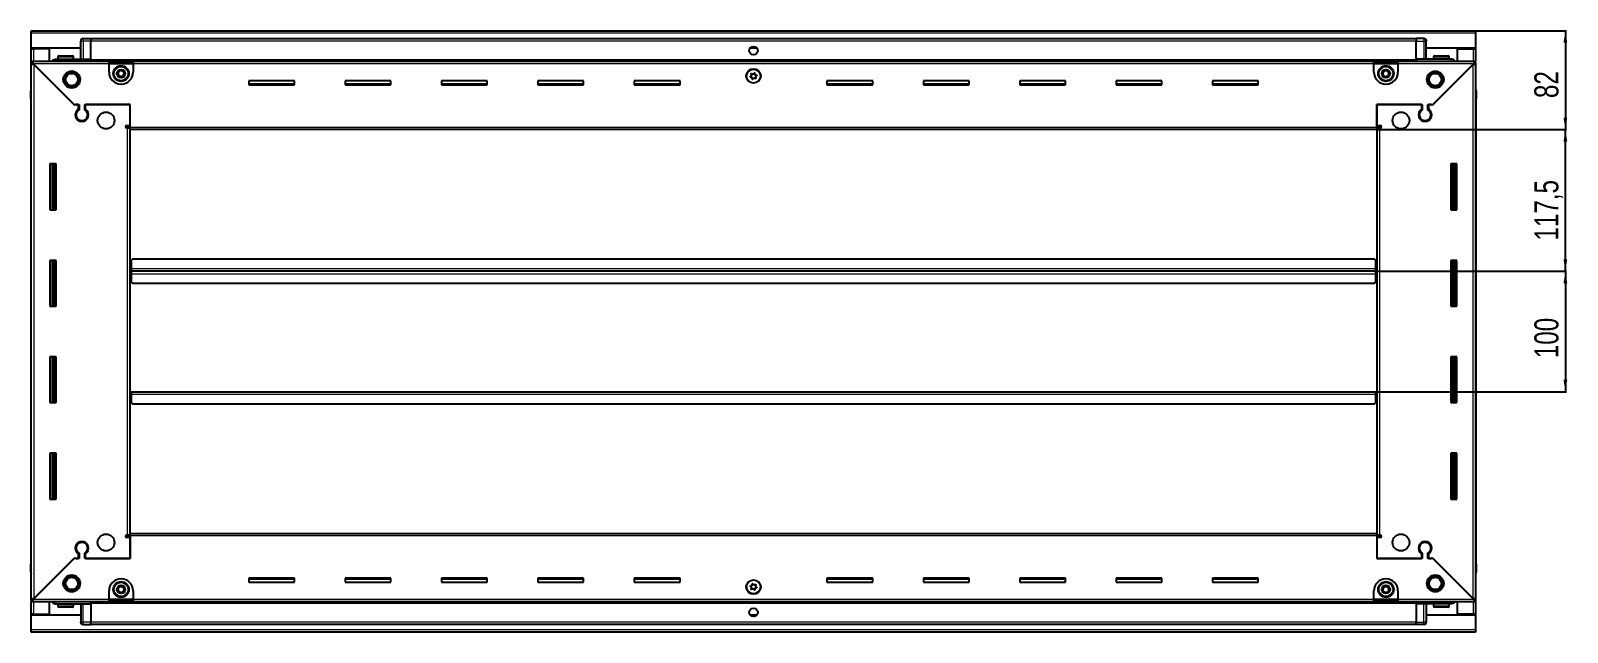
# Model space of a CAD drawing. Header units: millimetres. Extents: x 1315 to 6126, y -1123 to 1604.
# Drawn here: x 4850 to 6126, y 927 to 1426 of the extents above; entities that cross this region are included whole.
import ezdxf

# ---------------------------------------------------------------- set-up
doc = ezdxf.new("R2010")
doc.units = ezdxf.units.MM
doc.layers.add('FORMAT', color=7, linetype='Continuous')
doc.styles.add('SLDTEXTSTYLE0', font='TXT', dxfattribs={"width": 0.75})
doc.dimstyles.new('SLDDIMSTYLE0', dxfattribs={"dimtxt": 20, "dimasz": 10, "dimexe": 0, "dimexo": 0.0625, "dimgap": 5, "dimtad": 2, "dimdec": 1, "dimrnd": 1e-09, "dimzin": 12, "dimdsep": 46, "dimtxsty": 'SLDTEXTSTYLE0', "dimsah": 1, "dimcen": 0.09, "dimadec": 0, "dimazin": 3, "dimtfac": 1, "dimtofl": 0, "dimtmove": 0, "dimatfit": 3, "dimfxl": 0, "dimfrac": 2, "dimtolj": 1, "dimtzin": 12, "dimarcsym": 0})

# ---------------------------------------------------------------- blocks, each defined once
blk = doc.blocks.new('_D_6')
at = {"layer": 'FORMAT'}
for p, q in [((6049.7, 1425.8), (6125.2, 1425.8)), ((6124.2, 1425.8), (6124.2, 1343.8)), ((5967.7, 1343.8), (6125.2, 1343.8))]:
    blk.add_line(p, q, dxfattribs=at)
for points in [[(6124.2, 1425.8), (6122.6, 1415.8), (6125.7, 1415.8)], [(6124.2, 1343.8), (6125.7, 1353.8), (6122.6, 1353.8)]]:
    blk.add_solid(points, dxfattribs=at)
at = {"layer": 'FORMAT', "insert": (6098.4, 1370), "char_height": 20, "attachment_point": 1, "rotation": 90, "style": 'SLDTEXTSTYLE0'}
blk.add_mtext('82', dxfattribs=at)
blk = doc.blocks.new('_D_7')
at = {"layer": 'FORMAT'}
for p, q in [((5967.7, 1343.8), (6125.2, 1343.8)), ((6124.2, 1226.3), (6124.2, 1343.8)), ((5966.7, 1226.3), (6125.2, 1226.3))]:
    blk.add_line(p, q, dxfattribs=at)
for points in [[(6124.2, 1343.8), (6122.6, 1333.8), (6125.7, 1333.8)], [(6124.2, 1226.3), (6125.7, 1236.3), (6122.6, 1236.3)]]:
    blk.add_solid(points, dxfattribs=at)
at = {"layer": 'FORMAT', "insert": (6098.4, 1251.8), "char_height": 20, "attachment_point": 1, "rotation": 90, "style": 'SLDTEXTSTYLE0'}
blk.add_mtext('117,5', dxfattribs=at)
blk = doc.blocks.new('_D_8')
at = {"layer": 'FORMAT'}
for p, q in [((5966.7, 1226.3), (6125.2, 1226.3)), ((6124.2, 1226.3), (6124.2, 1126.3)), ((5966.7, 1126.3), (6125.2, 1126.3))]:
    blk.add_line(p, q, dxfattribs=at)
for points in [[(6124.2, 1226.3), (6122.6, 1216.3), (6125.7, 1216.3)], [(6124.2, 1126.3), (6125.7, 1136.3), (6122.6, 1136.3)]]:
    blk.add_solid(points, dxfattribs=at)
at = {"layer": 'FORMAT', "insert": (6098.4, 1154.2), "char_height": 20, "attachment_point": 1, "rotation": 90, "style": 'SLDTEXTSTYLE0'}
blk.add_mtext('100', dxfattribs=at)

msp = doc.modelspace()

# ---------------------------------------------------------------- linework, layer by layer
at = {"color": 7, "linetype": 'Continuous', "lineweight": 25}
for p, q in [((4850.68, 1423.72), (4850.68, 1425.82)), ((4850.68, 1425.82), (6049.68, 1425.82)), ((4850.68, 1411.32), (4850.68, 1423.72)), ((4891.68, 1402.32), (4891.68, 1417.32)), ((4892.36, 1418.82), (4892.36, 1418.82)), ((4893.68, 1419.32), (4900.18, 1419.32)), ((4893.68, 1419.32), (4900.18, 1419.32)), ((4900.18, 1419.32), (4900.18, 1419.32)), ((4900.18, 1419.32), (4900.18, 1419.32)), ((4900.18, 1419.32), (4900.18, 1417.32)), ((6000.18, 1419.17), (4900.18, 1419.17)), ((4900.18, 1402.32), (4900.18, 1417.32)), ((6000.18, 1419.32), (6000.18, 1419.32)), ((6006.68, 1419.32), (6000.18, 1419.32)), ((6006.68, 1419.32), (6000.18, 1419.32)), ((6000.18, 1419.32), (6000.18, 1417.32)), ((6000.18, 1402.32), (6000.18, 1417.32)), ((6008.68, 1417.32), (6008.68, 1417.32)), ((6008.68, 1402.32), (6008.68, 1417.32)), ((6049.68, 1425.82), (6049.68, 1423.72)), ((6049.68, 1423.72), (6049.68, 1411.32)), ((4891.68, 1411.32), (4850.68, 1411.32)), ((4850.68, 1410.82), (4850.68, 1411.32)), ((4850.68, 1400.57), (4850.68, 1410.82)), ((4850.68, 1410.82), (4852.78, 1410.82)), ((4852.18, 1410.82), (4852.18, 1411.32)), ((4865.68, 1410.82), (4852.78, 1410.82)), ((4865.68, 1400.57), (4865.68, 1410.82)), ((4872.68, 1404.22), (4872.68, 1402.32)), ((4873.48, 1405.02), (4884.88, 1405.02)), ((4885.68, 1402.32), (4885.68, 1404.22)), ((5453.06, 1411.32), (5447.31, 1411.32)), ((6049.68, 1411.32), (6008.68, 1411.32)), ((6014.68, 1404.22), (6014.68, 1402.32)), ((6015.48, 1405.02), (6026.88, 1405.02)), ((6027.68, 1402.32), (6027.68, 1404.22)), ((6034.68, 1400.57), (6034.68, 1410.82)), ((6034.68, 1410.82), (6047.58, 1410.82)), ((6047.58, 1410.82), (6049.68, 1410.82)), ((6048.18, 1410.82), (6048.18, 1411.32)), ((6049.68, 1410.82), (6049.68, 1411.32)), ((6049.68, 1410.82), (6049.68, 1400.57)), ((4850.68, 1399.07), (4850.68, 1400.57)), ((4850.68, 1400.57), (4851.68, 1400.57)), ((4850.68, 1398.57), (4850.68, 1399.07)), ((4850.68, 1399.07), (4851.68, 1399.07)), ((4850.68, 954.07), (4850.68, 1398.57)), ((4852.18, 1398.57), (4850.68, 1398.57)), ((4851.68, 1399.07), (4851.68, 1400.57)), ((4851.68, 1400.57), (4915.18, 1400.57)), ((4852.28, 1398.47), (4886.18, 1364.57)), ((4886.88, 1363.87), (4852.78, 1397.97)), ((4871.18, 1402.32), (4900.18, 1402.32)), ((4900.11, 1400.57), (4900.18, 1402.29)), ((4900.18, 1402.32), (4900.18, 1401.82)), ((4900.18, 1401.17), (6000.18, 1401.17)), ((4915.18, 1398.47), (4915.18, 1400.57)), ((4915.18, 1400.57), (4935.18, 1400.57)), ((4915.18, 1399.07), (4935.18, 1399.07)), ((4915.18, 1391.57), (4915.18, 1398.47)), ((4935.18, 1400.57), (5965.18, 1400.57)), ((4935.18, 1400.57), (4935.18, 1398.47)), ((4935.18, 1398.47), (4935.18, 1391.57)), ((5965.18, 1398.47), (5965.18, 1400.57)), ((5965.18, 1400.57), (5985.18, 1400.57)), ((5965.18, 1399.07), (5985.18, 1399.07)), ((5965.18, 1391.57), (5965.18, 1398.47)), ((5985.18, 1400.57), (5985.18, 1398.47)), ((5985.18, 1400.57), (6048.68, 1400.57)), ((5985.18, 1398.47), (5985.18, 1391.57)), ((6000.18, 1402.32), (6000.18, 1401.82)), ((6029.18, 1402.32), (6000.18, 1402.32)), ((6000.18, 1402.29), (6000.26, 1400.57)), ((6047.58, 1397.97), (6013.48, 1363.87)), ((6014.18, 1364.57), (6048.08, 1398.47)), ((6048.18, 1398.57), (6049.68, 1398.57)), ((6048.68, 1399.07), (6048.68, 1400.57)), ((6048.68, 1400.57), (6049.68, 1400.57)), ((6048.68, 1399.07), (6049.68, 1399.07)), ((6049.68, 1399.07), (6049.68, 1400.57)), ((6049.68, 1399.07), (6049.68, 1398.57)), ((6049.68, 1398.57), (6049.68, 954.07)), ((5069.18, 1384.32), (5031.18, 1384.32)), ((5031.18, 1384.32), (5031.18, 1380.82)), ((5069.18, 1381.57), (5031.18, 1381.57)), ((5031.18, 1380.82), (5069.18, 1380.82)), ((5069.18, 1380.82), (5069.18, 1384.32)), ((5149.18, 1384.32), (5111.18, 1384.32)), ((5111.18, 1384.32), (5111.18, 1380.82)), ((5149.18, 1381.57), (5111.18, 1381.57)), ((5111.18, 1380.82), (5149.18, 1380.82)), ((5149.18, 1380.82), (5149.18, 1384.32)), ((5229.18, 1384.32), (5191.18, 1384.32)), ((5191.18, 1384.32), (5191.18, 1380.82)), ((5229.18, 1381.57), (5191.18, 1381.57)), ((5191.18, 1380.82), (5229.18, 1380.82)), ((5229.18, 1380.82), (5229.18, 1384.32)), ((5309.18, 1384.32), (5271.18, 1384.32)), ((5271.18, 1384.32), (5271.18, 1380.82)), ((5309.18, 1381.57), (5271.18, 1381.57)), ((5271.18, 1380.82), (5309.18, 1380.82)), ((5309.18, 1380.82), (5309.18, 1384.32)), ((5389.18, 1384.32), (5351.18, 1384.32)), ((5351.18, 1384.32), (5351.18, 1380.82)), ((5389.18, 1381.57), (5351.18, 1381.57)), ((5351.18, 1380.82), (5389.18, 1380.82)), ((5389.18, 1380.82), (5389.18, 1384.32)), ((5549.18, 1384.32), (5511.18, 1384.32)), ((5511.18, 1384.32), (5511.18, 1380.82)), ((5549.18, 1381.57), (5511.18, 1381.57)), ((5511.18, 1380.82), (5549.18, 1380.82)), ((5549.18, 1380.82), (5549.18, 1384.32)), ((5629.18, 1384.32), (5591.18, 1384.32)), ((5591.18, 1384.32), (5591.18, 1380.82)), ((5629.18, 1381.57), (5591.18, 1381.57)), ((5591.18, 1380.82), (5629.18, 1380.82)), ((5629.18, 1380.82), (5629.18, 1384.32)), ((5709.18, 1384.32), (5671.18, 1384.32)), ((5671.18, 1384.32), (5671.18, 1380.82)), ((5709.18, 1381.57), (5671.18, 1381.57)), ((5671.18, 1380.82), (5709.18, 1380.82)), ((5709.18, 1380.82), (5709.18, 1384.32)), ((5789.18, 1384.32), (5751.18, 1384.32)), ((5751.18, 1384.32), (5751.18, 1380.82)), ((5789.18, 1381.57), (5751.18, 1381.57)), ((5751.18, 1380.82), (5789.18, 1380.82)), ((5789.18, 1380.82), (5789.18, 1384.32)), ((5869.18, 1384.32), (5831.18, 1384.32)), ((5831.18, 1384.32), (5831.18, 1380.82)), ((5869.18, 1381.57), (5831.18, 1381.57)), ((5831.18, 1380.82), (5869.18, 1380.82)), ((5869.18, 1380.82), (5869.18, 1384.32)), ((4850.18, 1375.82), (4850.18, 1369.32)), ((4850.18, 1369.32), (4850.18, 1375.82)), ((4850.18, 1369.32), (4850.18, 1369.32)), ((4850.68, 1369.32), (4850.18, 1369.32)), ((4850.33, 1369.32), (4850.33, 983.32)), ((6049.69, 1377.15), (6049.69, 1377.15)), ((6049.69, 1369.32), (6050.18, 1369.32)), ((6050.03, 983.32), (6050.03, 1369.32)), ((6050.18, 1369.32), (6050.18, 1375.82)), ((6050.19, 1369.32), (6050.18, 1369.32)), ((6050.18, 1369.32), (6050.18, 1369.32)), ((6050.19, 1375.82), (6050.19, 1369.32)), ((4886.18, 1364.57), (4890.38, 1364.57)), ((4887.58, 1364.57), (4886.88, 1363.87)), ((4889.68, 1364.57), (4887.58, 1364.57)), ((4889.68, 1364.57), (4889.68, 1360.68)), ((4890.38, 1364.57), (4890.38, 1360.29)), ((4894.98, 1364.57), (4932.68, 1364.57)), ((4894.98, 1360.29), (4894.98, 1364.57)), ((4895.68, 1360.68), (4895.68, 1364.57)), ((4932.68, 1364.57), (4895.68, 1364.57)), ((4932.68, 1345.92), (4932.68, 1364.57)), ((4932.68, 1347.32), (4932.68, 1364.57)), ((5967.68, 1364.57), (6005.38, 1364.57)), ((5967.68, 1345.92), (5967.68, 1364.57)), ((5967.68, 1364.57), (5967.68, 1347.32)), ((6004.68, 1364.57), (5967.68, 1364.57)), ((6004.68, 1364.57), (6004.68, 1360.68)), ((6005.38, 1364.57), (6005.38, 1360.29)), ((6009.98, 1364.57), (6014.18, 1364.57)), ((6009.98, 1360.29), (6009.98, 1364.57)), ((6012.78, 1364.57), (6010.68, 1364.57)), ((6010.68, 1360.68), (6010.68, 1364.57)), ((6013.48, 1363.87), (6012.78, 1364.57)), ((4890.68, 1351.71), (4890.68, 1350.95)), ((4929.83, 1347.32), (4932.68, 1347.32)), ((4930.58, 1345.32), (4929.83, 1345.32)), ((4930.58, 1345.32), (4932.68, 1345.32)), ((4932.68, 1346.32), (4930.68, 1346.32)), ((4930.68, 1346.32), (4930.68, 1345.32)), ((4932.68, 1343.82), (4932.68, 1345.92)), ((5967.68, 1343.82), (4932.68, 1343.82)), ((4932.68, 1008.82), (4932.68, 1343.82)), ((5967.68, 1347.32), (5970.53, 1347.32)), ((5969.68, 1346.32), (5967.68, 1346.32)), ((5967.68, 1345.92), (5967.68, 1343.82)), ((5967.68, 1345.32), (5969.78, 1345.32)), ((5967.68, 1343.82), (5967.68, 1008.82)), ((5969.68, 1345.32), (5969.68, 1346.32)), ((5970.53, 1345.32), (5969.78, 1345.32)), ((6009.68, 1351.71), (6009.68, 1350.95)), ((4871.18, 1315.32), (4866.18, 1315.32)), ((4866.18, 1315.32), (4866.18, 1277.32)), ((4868.33, 1277.32), (4868.33, 1315.32)), ((4870.13, 1277.32), (4870.13, 1315.32)), ((4870.16, 1277.32), (4870.16, 1315.32)), ((4871.18, 1277.32), (4871.18, 1315.32)), ((6029.18, 1315.32), (6029.18, 1277.32)), ((6034.18, 1315.32), (6029.18, 1315.32)), ((6030.21, 1315.32), (6030.21, 1277.32)), ((6030.24, 1315.32), (6030.24, 1277.32)), ((6032.03, 1315.32), (6032.03, 1277.32)), ((6034.18, 1277.32), (6034.18, 1315.32)), ((4866.18, 1277.32), (4871.18, 1277.32)), ((6029.18, 1277.32), (6034.18, 1277.32)), ((4871.18, 1235.32), (4866.18, 1235.32)), ((4866.18, 1235.32), (4866.18, 1197.32)), ((4868.33, 1197.32), (4868.33, 1235.32)), ((4870.13, 1197.32), (4870.13, 1235.32)), ((4870.16, 1197.32), (4870.16, 1235.32)), ((4871.18, 1197.32), (4871.18, 1235.32)), ((4933.43, 1226.32), (4932.68, 1226.32)), ((4933.68, 1229.17), (4933.43, 1229.17)), ((4933.43, 1229.17), (4933.43, 1226.32)), ((4933.43, 1226.32), (4933.43, 1223.47)), ((4934.68, 1236.32), (4933.68, 1235.32)), ((4933.68, 1235.32), (4933.68, 1228.42)), ((4933.68, 1226.32), (4933.68, 1228.42)), ((5966.68, 1226.32), (4933.68, 1226.32)), ((4933.68, 1224.22), (4933.68, 1226.32)), ((5965.68, 1236.32), (4934.68, 1236.32)), ((5966.68, 1235.32), (5965.68, 1236.32)), ((5966.68, 1228.42), (5966.68, 1235.32)), ((5966.93, 1229.17), (5966.68, 1229.17)), ((5966.68, 1228.42), (5966.68, 1226.32)), ((5966.68, 1226.32), (5966.68, 1224.22)), ((5966.93, 1226.32), (5966.93, 1229.17)), ((5967.68, 1226.32), (5966.93, 1226.32)), ((5966.93, 1223.47), (5966.93, 1226.32)), ((6029.18, 1235.32), (6029.18, 1197.32)), ((6034.18, 1235.32), (6029.18, 1235.32)), ((6030.21, 1235.32), (6030.21, 1197.32)), ((6030.24, 1235.32), (6030.24, 1197.32)), ((6032.03, 1235.32), (6032.03, 1197.32)), ((6034.18, 1197.32), (6034.18, 1235.32)), ((4933.43, 1223.47), (4933.68, 1223.47)), ((4933.68, 1224.22), (4933.68, 1217.32)), ((4933.68, 1217.32), (4934.68, 1216.32)), ((4934.68, 1216.32), (5965.68, 1216.32)), ((5965.68, 1216.32), (5966.68, 1217.32)), ((5966.68, 1217.32), (5966.68, 1224.22)), ((5966.68, 1223.47), (5966.93, 1223.47)), ((4866.18, 1197.32), (4871.18, 1197.32)), ((6029.18, 1197.32), (6034.18, 1197.32)), ((4871.18, 1155.32), (4866.18, 1155.32)), ((4866.18, 1155.32), (4866.18, 1117.32)), ((4868.33, 1117.32), (4868.33, 1155.32)), ((4870.13, 1117.32), (4870.13, 1155.32)), ((4870.16, 1117.32), (4870.16, 1155.32)), ((4871.18, 1117.32), (4871.18, 1155.32)), ((6029.18, 1155.32), (6029.18, 1117.32)), ((6034.18, 1155.32), (6029.18, 1155.32)), ((6030.21, 1155.32), (6030.21, 1117.32)), ((6030.24, 1155.32), (6030.24, 1117.32)), ((6032.03, 1155.32), (6032.03, 1117.32)), ((6034.18, 1117.32), (6034.18, 1155.32)), ((4932.68, 1126.32), (4933.43, 1126.32)), ((4933.43, 1126.32), (4933.43, 1123.47)), ((4933.43, 1123.47), (4933.68, 1123.47)), ((4933.68, 1124.22), (4933.68, 1126.32)), ((4933.68, 1126.32), (5966.68, 1126.32)), ((4933.68, 1124.22), (4933.68, 1117.32)), ((5966.68, 1126.32), (5966.68, 1124.22)), ((5966.68, 1117.32), (5966.68, 1124.22)), ((5966.68, 1123.47), (5966.93, 1123.47)), ((5966.93, 1123.47), (5966.93, 1126.32)), ((5966.93, 1126.32), (5967.68, 1126.32)), ((4866.18, 1117.32), (4871.18, 1117.32)), ((4933.68, 1117.32), (4934.68, 1116.32)), ((4934.68, 1116.32), (5965.68, 1116.32)), ((5965.68, 1116.32), (5966.68, 1117.32)), ((6029.18, 1117.32), (6034.18, 1117.32)), ((4871.18, 1075.32), (4866.18, 1075.32)), ((4866.18, 1075.32), (4866.18, 1037.32)), ((4868.33, 1037.32), (4868.33, 1075.32)), ((4870.13, 1037.32), (4870.13, 1075.32)), ((4870.16, 1037.32), (4870.16, 1075.32)), ((4871.18, 1037.32), (4871.18, 1075.32)), ((6029.18, 1075.32), (6029.18, 1037.32)), ((6034.18, 1075.32), (6029.18, 1075.32)), ((6030.21, 1075.32), (6030.21, 1037.32)), ((6030.24, 1075.32), (6030.24, 1037.32)), ((6032.03, 1075.32), (6032.03, 1037.32)), ((6034.18, 1037.32), (6034.18, 1075.32)), ((4866.18, 1037.32), (4871.18, 1037.32)), ((6029.18, 1037.32), (6034.18, 1037.32)), ((4932.68, 1006.72), (4932.68, 1008.82)), ((4932.68, 1008.82), (5967.68, 1008.82)), ((5967.68, 1008.82), (5967.68, 1006.72)), ((4890.68, 1001.7), (4890.68, 1000.94)), ((4929.83, 1007.32), (4930.58, 1007.32)), ((4932.68, 1005.32), (4929.83, 1005.32)), ((4932.68, 1007.32), (4930.58, 1007.32)), ((4930.68, 1007.32), (4930.68, 1006.32)), ((4930.68, 1006.32), (4932.68, 1006.32)), ((4932.68, 1006.72), (4932.68, 988.07)), ((4932.68, 988.07), (4932.68, 1005.32)), ((5969.78, 1007.32), (5967.68, 1007.32)), ((5967.68, 1006.72), (5967.68, 988.07)), ((5967.68, 1006.32), (5969.68, 1006.32)), ((5967.68, 1005.32), (5967.68, 988.07)), ((5970.53, 1005.32), (5967.68, 1005.32)), ((5969.68, 1006.32), (5969.68, 1007.32)), ((5969.78, 1007.32), (5970.53, 1007.32)), ((6009.68, 1001.7), (6009.68, 1000.94)), ((4850.18, 976.82), (4850.18, 983.32)), ((4850.18, 983.32), (4850.18, 983.32)), ((4850.18, 983.32), (4850.18, 983.32)), ((4850.18, 983.32), (4850.18, 976.82)), ((4850.68, 983.32), (4850.18, 983.32)), ((4886.18, 988.07), (4852.28, 954.17)), ((4852.78, 954.67), (4886.88, 988.77)), ((4890.38, 988.07), (4886.18, 988.07)), ((4886.88, 988.77), (4887.58, 988.07)), ((4887.58, 988.07), (4889.68, 988.07)), ((4889.68, 991.96), (4889.68, 988.07)), ((4890.38, 992.36), (4890.38, 988.07)), ((4894.98, 988.07), (4894.98, 992.36)), ((4932.68, 988.07), (4894.98, 988.07)), ((4895.68, 988.07), (4895.68, 991.96)), ((4895.68, 988.07), (4932.68, 988.07)), ((6005.38, 988.07), (5967.68, 988.07)), ((5967.68, 988.07), (6004.68, 988.07)), ((6004.68, 991.96), (6004.68, 988.07)), ((6005.38, 992.36), (6005.38, 988.07)), ((6009.98, 988.07), (6009.98, 992.36)), ((6014.18, 988.07), (6009.98, 988.07)), ((6010.68, 988.07), (6010.68, 991.96)), ((6010.68, 988.07), (6012.78, 988.07)), ((6012.78, 988.07), (6013.48, 988.77)), ((6013.48, 988.77), (6047.58, 954.67)), ((6048.08, 954.17), (6014.18, 988.07)), ((6049.68, 983.32), (6050.18, 983.32)), ((6050.19, 983.32), (6050.18, 983.32)), ((6050.18, 983.32), (6050.18, 976.82)), ((6050.19, 976.82), (6050.19, 983.32)), ((4850.68, 975.5), (4850.68, 975.5)), ((5069.18, 971.82), (5031.18, 971.82)), ((5031.18, 971.82), (5031.18, 968.32)), ((5031.18, 971.07), (5069.18, 971.07)), ((5069.18, 968.32), (5069.18, 971.82)), ((5149.18, 971.82), (5111.18, 971.82)), ((5111.18, 971.82), (5111.18, 968.32)), ((5111.18, 971.07), (5149.18, 971.07)), ((5149.18, 968.32), (5149.18, 971.82)), ((5229.18, 971.82), (5191.18, 971.82)), ((5191.18, 971.82), (5191.18, 968.32)), ((5191.18, 971.07), (5229.18, 971.07)), ((5229.18, 968.32), (5229.18, 971.82)), ((5309.18, 971.82), (5271.18, 971.82)), ((5271.18, 971.82), (5271.18, 968.32)), ((5271.18, 971.07), (5309.18, 971.07)), ((5309.18, 968.32), (5309.18, 971.82)), ((5389.18, 971.82), (5351.18, 971.82)), ((5351.18, 971.82), (5351.18, 968.32)), ((5351.18, 971.07), (5389.18, 971.07)), ((5389.18, 968.32), (5389.18, 971.82)), ((5549.18, 971.82), (5511.18, 971.82)), ((5511.18, 971.82), (5511.18, 968.32)), ((5511.18, 971.07), (5549.18, 971.07)), ((5549.18, 968.32), (5549.18, 971.82)), ((5629.18, 971.82), (5591.18, 971.82)), ((5591.18, 971.82), (5591.18, 968.32)), ((5591.18, 971.07), (5629.18, 971.07)), ((5629.18, 968.32), (5629.18, 971.82)), ((5709.18, 971.82), (5671.18, 971.82)), ((5671.18, 971.82), (5671.18, 968.32)), ((5671.18, 971.07), (5709.18, 971.07)), ((5709.18, 968.32), (5709.18, 971.82)), ((5789.18, 971.82), (5751.18, 971.82)), ((5751.18, 971.82), (5751.18, 968.32)), ((5751.18, 971.07), (5789.18, 971.07)), ((5789.18, 968.32), (5789.18, 971.82)), ((5869.18, 971.82), (5831.18, 971.82)), ((5831.18, 971.82), (5831.18, 968.32)), ((5831.18, 971.07), (5869.18, 971.07)), ((5869.18, 968.32), (5869.18, 971.82)), ((4915.18, 954.17), (4915.18, 961.07)), ((4935.18, 961.07), (4935.18, 954.17)), ((5031.18, 968.32), (5069.18, 968.32)), ((5111.18, 968.32), (5149.18, 968.32)), ((5191.18, 968.32), (5229.18, 968.32)), ((5271.18, 968.32), (5309.18, 968.32)), ((5351.18, 968.32), (5389.18, 968.32)), ((5511.18, 968.32), (5549.18, 968.32)), ((5591.18, 968.32), (5629.18, 968.32)), ((5671.18, 968.32), (5709.18, 968.32)), ((5751.18, 968.32), (5789.18, 968.32)), ((5831.18, 968.32), (5869.18, 968.32)), ((5965.18, 954.17), (5965.18, 961.07)), ((5985.18, 961.07), (5985.18, 954.17)), ((4850.68, 953.57), (4850.68, 954.07)), ((4852.18, 954.07), (4850.68, 954.07)), ((4850.68, 953.57), (4850.68, 952.07)), ((4851.68, 953.57), (4850.68, 953.57)), ((4850.68, 941.82), (4850.68, 952.07)), ((4851.68, 952.07), (4850.68, 952.07)), ((4851.68, 953.57), (4851.68, 952.07)), ((4915.18, 952.07), (4851.68, 952.07)), ((4865.68, 941.82), (4865.68, 952.07)), ((4871.18, 950.32), (4900.18, 950.32)), ((4872.68, 950.32), (4872.68, 948.42)), ((4877.26, 947.62), (4873.48, 947.62)), ((4884.88, 947.62), (4877.26, 947.62)), ((4885.68, 948.42), (4885.68, 950.32)), ((4891.68, 950.32), (4891.68, 935.32)), ((4900.18, 950.36), (4900.11, 952.07)), ((6000.18, 951.47), (4900.18, 951.47)), ((4900.18, 950.32), (4900.18, 950.82)), ((4900.18, 950.32), (4900.18, 935.32)), ((4915.18, 952.07), (4915.18, 954.17)), ((4935.18, 953.57), (4915.18, 953.57)), ((4935.18, 952.07), (4915.18, 952.07)), ((4935.18, 954.17), (4935.18, 952.07)), ((5965.18, 952.07), (4935.18, 952.07)), ((5965.18, 952.07), (5965.18, 954.17)), ((5985.18, 953.57), (5965.18, 953.57)), ((5985.18, 952.07), (5965.18, 952.07)), ((5985.18, 954.17), (5985.18, 952.07)), ((6048.68, 952.07), (5985.18, 952.07)), ((6000.26, 952.07), (6000.18, 950.36)), ((6000.18, 950.32), (6000.18, 950.82)), ((6029.18, 950.32), (6000.18, 950.32)), ((6000.18, 950.32), (6000.18, 935.32)), ((6008.68, 950.32), (6008.68, 935.32)), ((6014.68, 950.32), (6014.68, 948.42)), ((6022.48, 947.62), (6015.48, 947.62)), ((6026.88, 947.62), (6022.48, 947.62)), ((6027.68, 948.42), (6027.68, 950.32)), ((6034.68, 941.82), (6034.68, 952.07)), ((6048.18, 954.07), (6049.68, 954.07)), ((6048.68, 953.57), (6048.68, 952.07)), ((6049.68, 953.57), (6048.68, 953.57)), ((6049.68, 952.07), (6048.68, 952.07)), ((6049.68, 954.07), (6049.68, 953.57)), ((6049.68, 953.57), (6049.68, 952.07)), ((6049.68, 952.07), (6049.68, 941.82)), ((4852.78, 941.82), (4850.68, 941.82)), ((4850.68, 941.32), (4850.68, 941.82)), ((4850.68, 928.92), (4850.68, 941.32)), ((4850.68, 941.32), (4891.68, 941.32)), ((4852.18, 941.32), (4852.18, 941.82)), ((4852.78, 941.82), (4865.68, 941.82)), ((4891.68, 935.32), (4891.68, 935.32)), ((4893.68, 933.32), (4900.18, 933.32)), ((4893.68, 933.32), (4900.18, 933.32)), ((4900.18, 933.32), (4900.18, 935.32)), ((4900.18, 933.47), (6000.18, 933.47)), ((4900.18, 933.32), (4900.18, 933.32)), ((5447.31, 941.32), (5453.06, 941.32)), ((6000.18, 933.32), (6000.18, 935.32)), ((6006.68, 933.32), (6000.18, 933.32)), ((6000.18, 933.32), (6000.18, 933.32)), ((6000.18, 933.32), (6000.19, 933.32)), ((6006.68, 933.32), (6000.18, 933.32)), ((6008.01, 933.82), (6008.01, 933.82)), ((6008.68, 941.32), (6049.68, 941.32)), ((6047.58, 941.82), (6034.68, 941.82)), ((6049.68, 941.82), (6047.58, 941.82)), ((6048.18, 941.32), (6048.18, 941.82)), ((6049.68, 941.32), (6049.68, 941.82)), ((6049.68, 941.32), (6049.68, 928.92)), ((4850.68, 926.82), (4850.68, 928.92)), ((6049.68, 926.82), (4850.68, 926.82)), ((6049.68, 928.92), (6049.68, 926.82))]:
    msp.add_line(p, q, dxfattribs=at)
at = {"color": 8, "linetype": 'Continuous', "lineweight": 18}
for p, q in [((6049.68, 1423.72), (4850.68, 1423.72)), ((4891.68, 1417.32), (4893.68, 1417.32)), ((4893.68, 1419.32), (4893.68, 1417.32)), ((4893.68, 1417.32), (4893.68, 1402.32)), ((4900.18, 1417.32), (4893.68, 1417.32)), ((6000.18, 1417.17), (4900.18, 1417.17)), ((6000.18, 1417.32), (6006.68, 1417.32)), ((6006.68, 1419.32), (6006.68, 1417.32)), ((6008.68, 1417.32), (6006.68, 1417.32)), ((6006.68, 1417.32), (6006.68, 1402.32)), ((4852.78, 1410.82), (4852.78, 1411.32)), ((4852.78, 1400.57), (4852.78, 1410.82)), ((4872.68, 1404.22), (4885.68, 1404.22)), ((6014.68, 1404.22), (6027.68, 1404.22)), ((6047.58, 1411.32), (6047.58, 1410.82)), ((6047.58, 1410.82), (6047.58, 1400.57)), ((4915.18, 1398.47), (4852.28, 1398.47)), ((4852.78, 1397.97), (4852.78, 954.67)), ((6000.18, 1401.82), (4900.18, 1401.82)), ((6000.18, 1400.59), (4900.18, 1400.59)), ((4915.18, 1398.47), (4935.18, 1398.47)), ((5965.18, 1398.47), (4935.18, 1398.47)), ((5965.18, 1398.47), (5985.18, 1398.47)), ((6048.08, 1398.47), (5985.18, 1398.47)), ((6047.58, 954.67), (6047.58, 1397.97)), ((4850.68, 1375.82), (4850.18, 1375.82)), ((6049.68, 1375.82), (6050.18, 1375.82)), ((4930.58, 1007.32), (4930.58, 1345.32)), ((4932.68, 1345.92), (5967.68, 1345.92)), ((5969.78, 1345.32), (5969.78, 1007.32)), ((4867.68, 1315.32), (4867.68, 1277.32)), ((4868.92, 1315.32), (4868.92, 1277.32)), ((6031.45, 1277.32), (6031.45, 1315.32)), ((6032.68, 1277.32), (6032.68, 1315.32)), ((4867.68, 1235.32), (4867.68, 1197.32)), ((4868.92, 1235.32), (4868.92, 1197.32)), ((5966.68, 1228.42), (4933.68, 1228.42)), ((6031.45, 1197.32), (6031.45, 1235.32)), ((6032.68, 1197.32), (6032.68, 1235.32)), ((4933.68, 1224.22), (5966.68, 1224.22)), ((4867.68, 1155.32), (4867.68, 1117.32)), ((4868.92, 1155.32), (4868.92, 1117.32)), ((6031.45, 1117.32), (6031.45, 1155.32)), ((6032.68, 1117.32), (6032.68, 1155.32)), ((4933.68, 1124.22), (5966.68, 1124.22)), ((4867.68, 1075.32), (4867.68, 1037.32)), ((4868.92, 1075.32), (4868.92, 1037.32)), ((6031.45, 1037.32), (6031.45, 1075.32)), ((6032.68, 1037.32), (6032.68, 1075.32)), ((5967.68, 1006.72), (4932.68, 1006.72)), ((4850.68, 976.82), (4850.18, 976.82)), ((6049.68, 976.82), (6050.18, 976.82)), ((4852.28, 954.17), (4915.18, 954.17)), ((4852.78, 941.82), (4852.78, 952.07)), ((4876.99, 948.42), (4872.68, 948.42)), ((4885.68, 948.42), (4876.99, 948.42)), ((4893.68, 935.32), (4893.68, 950.32)), ((4900.18, 952.06), (6000.18, 952.06)), ((4900.18, 950.82), (6000.18, 950.82)), ((4935.18, 954.17), (4915.18, 954.17)), ((4935.18, 954.17), (5965.18, 954.17)), ((5985.18, 954.17), (5965.18, 954.17)), ((5985.18, 954.17), (6048.08, 954.17)), ((6006.68, 935.32), (6006.68, 950.32)), ((6022.66, 948.42), (6014.68, 948.42)), ((6027.68, 948.42), (6022.66, 948.42)), ((6047.58, 952.07), (6047.58, 941.82)), ((4852.78, 941.32), (4852.78, 941.82)), ((4891.68, 935.32), (4893.68, 935.32)), ((4893.68, 933.32), (4893.68, 935.32)), ((4900.18, 935.32), (4893.68, 935.32)), ((4900.18, 935.47), (6000.18, 935.47)), ((6000.18, 935.32), (6006.68, 935.32)), ((6008.68, 935.32), (6006.68, 935.32)), ((6006.68, 933.32), (6006.68, 935.32)), ((6047.58, 941.82), (6047.58, 941.32)), ((6049.68, 928.92), (4850.68, 928.92))]:
    msp.add_line(p, q, dxfattribs=at)
at = {"color": 7, "linetype": 'Continuous', "lineweight": 25, "flags": 128}
for points in [[(6008.54, 1418.08), (6008.65, 1417.71), (6008.68, 1417.32)], [(4891.83, 934.57), (4891.72, 934.93), (4891.68, 935.32)]]:
    msp.add_lwpolyline(points, dxfattribs=at)
at = {"color": 7, "linetype": 'Continuous', "lineweight": 25}
for centre, radius in [((5450.18, 1409.32), 3.5), ((4884.18, 1385.32), 7), ((4884.18, 1385.32), 6.02), ((4884.18, 1385.32), 5.1), ((4925.18, 1390.32), 6.5), ((4925.18, 1390.32), 3.46), ((5450.18, 1388.32), 6), ((5450.18, 1388.17), 5.79), ((5975.18, 1390.32), 6.5), ((5975.18, 1390.32), 3.46), ((6016.18, 1385.32), 7), ((6016.18, 1385.32), 6.03), ((6016.18, 1385.32), 5.1), ((5450.18, 1388.17), 1.85), ((4912.68, 1351.32), 7), ((5987.68, 1351.32), 7), ((4912.68, 1001.32), 7), ((5987.68, 1001.32), 7), ((4884.18, 967.32), 7), ((4884.18, 967.32), 6.02), ((4884.18, 967.32), 5.1), ((5450.18, 964.32), 6), ((5450.18, 964.47), 5.79), ((6016.18, 967.32), 7), ((6016.18, 967.32), 6.02), ((6016.18, 967.32), 5.1), ((4925.18, 962.32), 6.5), ((4925.18, 962.32), 3.46), ((5450.18, 964.47), 1.85), ((5975.18, 962.32), 6.5), ((5975.18, 962.32), 3.46), ((5450.18, 943.32), 3.5)]:
    msp.add_circle(centre, radius, dxfattribs=at)
at = {"color": 8, "linetype": 'Continuous', "lineweight": 18}
for centre in [(4925.18, 1390.32), (5975.18, 1390.32), (4925.18, 962.32), (5975.18, 962.32)]:
    msp.add_circle(centre, 5.7, dxfattribs=at)
at = {"color": 7, "linetype": 'Continuous', "lineweight": 25}
for centre, radius, start, end in [((4893.68, 1417.32), 2, 90, 180), ((6006.68, 1417.32), 2, 0, 90), ((4873.48, 1404.22), 0.8, 90, 180), ((4884.88, 1404.22), 0.8, 0, 90), ((6015.48, 1404.22), 0.8, 90, 180), ((6026.88, 1404.22), 0.8, 0, 90), ((4891.48, 1402.52), 0.2, 270, 0), ((4925.18, 1391.57), 10, 180, 270), ((4925.18, 1390.32), 2.5, 134.01559, 194.01559), ((4925.18, 1390.32), 2.5, 74.01559, 134.01559), ((4925.18, 1391.57), 10, 270, 0), ((4925.18, 1390.32), 2.5, 14.01559, 74.01559), ((4925.18, 1390.32), 2.5, 314.01559, 14.01559), ((5975.18, 1391.57), 10, 180, 270), ((5975.18, 1390.32), 2.5, 160.11158, 220.11158), ((5975.18, 1390.32), 2.5, 100.11158, 160.11158), ((5975.18, 1390.32), 2.5, 40.11158, 100.11158), ((5975.18, 1391.57), 10, 270, 0), ((5975.18, 1390.32), 2.5, 340.11158, 40.11158), ((6008.88, 1402.52), 0.2, 180, 270), ((4925.18, 1390.32), 2.5, 194.01559, 254.01559), ((4925.18, 1390.32), 2.5, 254.01559, 314.01559), ((5975.18, 1390.32), 2.5, 220.11158, 280.11158), ((5975.18, 1390.32), 2.5, 280.11158, 340.11158), ((4852.18, 1375.82), 2, 138.59038, 180), ((6048.19, 1375.82), 2, 33.78451, 41.40962), ((6048.18, 1375.82), 2, 0, 41.39416), ((6048.19, 1375.82), 2, 0, 19.56674), ((4892.68, 1356.07), 5.5, 123.05573, 56.94427), ((4892.68, 1356.07), 4.8, 118.63099, 61.36901), ((6007.68, 1356.07), 5.5, 123.05573, 56.94427), ((6007.68, 1356.07), 4.8, 118.63099, 61.36901), ((4929.83, 1346.32), 1, 90, 270), ((5970.53, 1346.32), 1, 270, 90), ((4892.68, 996.57), 5.5, 303.05573, 236.94427), ((4892.68, 996.57), 4.8, 298.63099, 241.36901), ((4929.83, 1006.32), 1, 90, 270), ((5970.53, 1006.32), 1, 270, 90), ((6007.68, 996.57), 5.5, 303.05573, 236.94427), ((6007.68, 996.57), 4.8, 298.63099, 241.36901), ((4852.18, 976.82), 2, 180, 199.56674), ((4852.18, 976.82), 2, 180, 221.39416), ((4852.18, 976.82), 2, 213.78451, 221.40962), ((4925.18, 961.07), 10, 90, 180), ((4925.18, 961.07), 10, 0, 90), ((5975.18, 961.07), 10, 90, 180), ((5975.18, 961.07), 10, 0, 90), ((6048.18, 976.82), 2, 318.59038, 0), ((4925.18, 962.32), 2.5, 127.47401, 187.47401), ((4925.18, 962.32), 2.5, 187.47401, 247.47401), ((4925.18, 962.32), 2.5, 67.47401, 127.47401), ((4925.18, 962.32), 2.5, 247.47401, 307.47401), ((4925.18, 962.32), 2.5, 7.47401, 67.47401), ((4925.18, 962.32), 2.5, 307.47401, 7.47401), ((5975.18, 962.32), 2.5, 147.04236, 207.04236), ((5975.18, 962.32), 2.5, 207.04236, 267.04236), ((5975.18, 962.32), 2.5, 87.04236, 147.04236), ((5975.18, 962.32), 2.5, 267.04236, 327.04236), ((5975.18, 962.32), 2.5, 27.04236, 87.04236), ((5975.18, 962.32), 2.5, 327.04236, 27.04236), ((4873.48, 948.42), 0.8, 180, 270), ((4884.88, 948.42), 0.8, 270, 0), ((4891.48, 950.12), 0.2, 0, 90), ((6008.88, 950.12), 0.2, 90, 180), ((6015.48, 948.42), 0.8, 180, 270), ((6026.88, 948.42), 0.8, 270, 0), ((4893.68, 935.32), 2, 180, 270), ((6006.68, 935.32), 2, 270, 0), ((6006.68, 935.32), 2, 270, 288.58003), ((6006.68, 935.32), 2, 303.94202, 311.40962)]:
    msp.add_arc(centre, radius, start, end, dxfattribs=at)
for points, knots in [([(4850.68, 1398.57), (4850.71, 1398.53), (4850.76, 1398.44), (4851.16, 1398.3), (4851.71, 1398.17), (4852.29, 1398.06), (4852.66, 1398), (4852.78, 1397.97)], [0, 0, 0, 0, 0.2302553, 0.4485219, 0.6667858, 0.8850496, 1, 1, 1, 1]), ([(4852.28, 1398.47), (4852.24, 1398.73), (4852.15, 1399.22), (4852.02, 1399.86), (4851.88, 1400.33), (4851.77, 1400.55), (4851.71, 1400.57), (4851.68, 1400.57)], [0, 0, 0, 0, 0.2302553, 0.4485219, 0.6667858, 0.8850496, 1, 1, 1, 1]), ([(4867.97, 1400.57), (4868.09, 1400.77), (4868.48, 1401.42), (4869.63, 1402.13), (4870.67, 1402.26), (4871.18, 1402.32)], [0, 0, 0, 0, 0.1822499, 0.5911249, 1, 1, 1, 1]), ([(4900.18, 1402.32), (4900.18, 1402.29), (4900.18, 1402.21), (4900.18, 1401.59), (4900.18, 1401.03), (4900.18, 1400.66), (4900.18, 1400.65)], [0, 0, 0, 0, 0.3302672, 0.6605344, 0.9908016, 1, 1, 1, 1]), ([(4922.41, 1391.12), (4922.78, 1391.48), (4923.47, 1392.15), (4924.16, 1392.81), (4924.49, 1393.12)], [0, 0, 0, 0, 0.5346859, 1, 1, 1, 1]), ([(4923.11, 1388.32), (4923.03, 1388.65), (4922.83, 1389.45), (4922.59, 1390.42), (4922.44, 1391), (4922.41, 1391.12)], [0, 0, 0, 0, 0.3629006, 0.8668753, 1, 1, 1, 1]), ([(4924.49, 1393.12), (4924.98, 1392.98), (4925.91, 1392.72), (4926.83, 1392.45), (4927.26, 1392.33)], [0, 0, 0, 0, 0.5346859, 1, 1, 1, 1]), ([(4927.26, 1392.33), (4927.29, 1392.21), (4927.44, 1391.63), (4927.68, 1390.66), (4927.88, 1389.86), (4927.96, 1389.53)], [0, 0, 0, 0, 0.1331247, 0.6370994, 1, 1, 1, 1]), ([(5448.3, 1390.24), (5448.29, 1390.23), (5448.28, 1390.21), (5448.27, 1390.15), (5448.28, 1390.01), (5448.38, 1389.64), (5448.51, 1389.11), (5448.35, 1388.5), (5447.99, 1388.13), (5447.68, 1387.88), (5447.51, 1387.72), (5447.46, 1387.64), (5447.45, 1387.6), (5447.45, 1387.57), (5447.47, 1387.54), (5447.52, 1387.49), (5447.77, 1387.39), (5448.23, 1387.29), (5448.87, 1386.98), (5449.12, 1386.31), (5449.18, 1385.84), (5449.26, 1385.58), (5449.3, 1385.53), (5449.32, 1385.51), (5449.36, 1385.5), (5449.39, 1385.51), (5449.43, 1385.52), (5449.5, 1385.57), (5449.67, 1385.72), (5449.94, 1385.99), (5450.34, 1386.31), (5450.96, 1386.42), (5451.47, 1386.23), (5451.84, 1386.1), (5451.99, 1386.07), (5452.04, 1386.09), (5452.07, 1386.1), (5452.09, 1386.13), (5452.1, 1386.19), (5452.09, 1386.34), (5451.99, 1386.71), (5451.86, 1387.23), (5452.02, 1387.84), (5452.38, 1388.21), (5452.69, 1388.46), (5452.86, 1388.63), (5452.91, 1388.71), (5452.92, 1388.75), (5452.92, 1388.78), (5452.9, 1388.81), (5452.85, 1388.85), (5452.6, 1388.95), (5452.14, 1389.06), (5451.5, 1389.37), (5451.25, 1390.03), (5451.19, 1390.51), (5451.11, 1390.76), (5451.07, 1390.82), (5451.05, 1390.84), (5451.01, 1390.85), (5450.98, 1390.84), (5450.94, 1390.82), (5450.87, 1390.78), (5450.7, 1390.63), (5450.43, 1390.36), (5450.03, 1390.04), (5449.41, 1389.93), (5448.9, 1390.11), (5448.53, 1390.25), (5448.38, 1390.27), (5448.32, 1390.26), (5448.31, 1390.25), (5448.3, 1390.24)], [0, 0, 0, 0, 0.0020087, 0.00442, 0.0093647, 0.0255282, 0.0677053, 0.0957862, 0.1246456, 0.1503415, 0.1605194, 0.1633943, 0.1656965, 0.1672448, 0.1688741, 0.1707699, 0.1786058, 0.2119941, 0.2499945, 0.2879948, 0.3213831, 0.329219, 0.3311148, 0.3327441, 0.3342924, 0.3362166, 0.3385353, 0.3413178, 0.349662, 0.3753578, 0.4042173, 0.4322982, 0.4744753, 0.4906388, 0.4966691, 0.49844, 0.5, 0.5020087, 0.50442, 0.5093647, 0.5255282, 0.5677053, 0.5957862, 0.6246456, 0.6503415, 0.6605194, 0.6633943, 0.6656965, 0.6672448, 0.6688741, 0.6707699, 0.6786058, 0.7119941, 0.7499945, 0.7879948, 0.8213831, 0.829219, 0.8311148, 0.8327441, 0.8342924, 0.8362166, 0.8385353, 0.8413178, 0.849662, 0.8753578, 0.9042173, 0.9322982, 0.9744753, 0.9906388, 0.9966691, 0.99844, 1, 1, 1, 1]), ([(5972.34, 1389.82), (5972.39, 1389.93), (5972.59, 1390.5), (5972.93, 1391.43), (5973.21, 1392.21), (5973.33, 1392.53)], [0, 0, 0, 0, 0.13312467, 0.63709944, 1, 1, 1, 1]), ([(5973.33, 1392.53), (5973.83, 1392.62), (5974.78, 1392.79), (5975.73, 1392.96), (5976.17, 1393.04)], [0, 0, 0, 0, 0.5346859, 1, 1, 1, 1]), ([(5976.17, 1393.04), (5976.5, 1392.64), (5977.12, 1391.91), (5977.74, 1391.17), (5978.03, 1390.83)], [0, 0, 0, 0, 0.53468586, 1, 1, 1, 1]), ([(5978.03, 1390.83), (5977.91, 1390.51), (5977.63, 1389.73), (5977.29, 1388.8), (5977.09, 1388.23), (5977.04, 1388.12)], [0, 0, 0, 0, 0.3629006, 0.8668753, 1, 1, 1, 1]), ([(6000.18, 1402.32), (6000.18, 1402.29), (6000.18, 1402.21), (6000.18, 1401.59), (6000.18, 1401.03), (6000.18, 1400.66), (6000.18, 1400.65)], [0, 0, 0, 0, 0.3302662, 0.66053239, 0.99079859, 1, 1, 1, 1]), ([(6032.4, 1400.57), (6032.28, 1400.77), (6031.89, 1401.42), (6030.74, 1402.13), (6029.7, 1402.26), (6029.18, 1402.32)], [0, 0, 0, 0, 0.1822499, 0.5911249, 1, 1, 1, 1]), ([(6047.58, 1397.97), (6047.84, 1398.02), (6048.33, 1398.11), (6048.97, 1398.24), (6049.44, 1398.37), (6049.66, 1398.48), (6049.68, 1398.55), (6049.68, 1398.57)], [0, 0, 0, 0, 0.2302553, 0.4485219, 0.6667858, 0.8850496, 1, 1, 1, 1]), ([(6048.68, 1400.57), (6048.64, 1400.55), (6048.55, 1400.49), (6048.42, 1400.1), (6048.28, 1399.54), (6048.17, 1398.96), (6048.11, 1398.6), (6048.08, 1398.47)], [0, 0, 0, 0, 0.2302553, 0.4485219, 0.6667858, 0.8850496, 1, 1, 1, 1]), ([(4925.88, 1387.52), (4925.39, 1387.66), (4924.46, 1387.93), (4923.54, 1388.19), (4923.11, 1388.32)], [0, 0, 0, 0, 0.53468586, 1, 1, 1, 1]), ([(4927.96, 1389.53), (4927.59, 1389.17), (4926.9, 1388.5), (4926.21, 1387.83), (4925.88, 1387.52)], [0, 0, 0, 0, 0.53468586, 1, 1, 1, 1]), ([(5974.2, 1387.61), (5973.87, 1388), (5973.25, 1388.74), (5972.63, 1389.48), (5972.34, 1389.82)], [0, 0, 0, 0, 0.5346859, 1, 1, 1, 1]), ([(5977.04, 1388.12), (5976.54, 1388.03), (5975.59, 1387.86), (5974.64, 1387.69), (5974.2, 1387.61)], [0, 0, 0, 0, 0.5346859, 1, 1, 1, 1]), ([(4922.52, 963.43), (4922.62, 963.51), (4923.09, 963.87), (4923.88, 964.48), (4924.54, 964.98), (4924.81, 965.19)], [0, 0, 0, 0, 0.1331247, 0.6370994, 1, 1, 1, 1]), ([(4922.89, 960.57), (4922.83, 961.08), (4922.7, 962.03), (4922.58, 962.99), (4922.52, 963.43)], [0, 0, 0, 0, 0.53468586, 1, 1, 1, 1]), ([(4925.56, 959.46), (4925.08, 959.66), (4924.19, 960.03), (4923.31, 960.4), (4922.89, 960.57)], [0, 0, 0, 0, 0.5346859, 1, 1, 1, 1]), ([(4924.81, 965.19), (4925.29, 964.99), (4926.18, 964.62), (4927.06, 964.25), (4927.48, 964.08)], [0, 0, 0, 0, 0.5346859, 1, 1, 1, 1]), ([(4927.85, 961.22), (4927.58, 961.01), (4926.92, 960.51), (4926.13, 959.9), (4925.66, 959.54), (4925.56, 959.46)], [0, 0, 0, 0, 0.3629006, 0.8668753, 1, 1, 1, 1]), ([(4927.48, 964.08), (4927.54, 963.57), (4927.67, 962.61), (4927.79, 961.66), (4927.85, 961.22)], [0, 0, 0, 0, 0.5346859, 1, 1, 1, 1]), ([(5448.3, 962.4), (5448.31, 962.4), (5448.33, 962.38), (5448.39, 962.38), (5448.53, 962.4), (5448.9, 962.54), (5449.41, 962.72), (5450.03, 962.61), (5450.43, 962.29), (5450.71, 962.01), (5450.89, 961.85), (5450.97, 961.81), (5451.01, 961.8), (5451.05, 961.81), (5451.07, 961.83), (5451.11, 961.88), (5451.19, 962.14), (5451.25, 962.61), (5451.5, 963.28), (5452.14, 963.59), (5452.6, 963.69), (5452.85, 963.79), (5452.9, 963.84), (5452.92, 963.87), (5452.92, 963.9), (5452.91, 963.93), (5452.89, 963.97), (5452.84, 964.04), (5452.68, 964.19), (5452.38, 964.43), (5452.02, 964.8), (5451.86, 965.41), (5452, 965.94), (5452.09, 966.32), (5452.11, 966.47), (5452.09, 966.52), (5452.07, 966.55), (5452.04, 966.56), (5451.98, 966.57), (5451.84, 966.54), (5451.47, 966.41), (5450.96, 966.23), (5450.34, 966.34), (5449.94, 966.66), (5449.66, 966.94), (5449.48, 967.09), (5449.4, 967.14), (5449.36, 967.15), (5449.32, 967.14), (5449.3, 967.12), (5449.26, 967.06), (5449.18, 966.81), (5449.12, 966.33), (5448.87, 965.67), (5448.23, 965.36), (5447.77, 965.25), (5447.52, 965.15), (5447.47, 965.11), (5447.45, 965.08), (5447.45, 965.05), (5447.46, 965.01), (5447.48, 964.98), (5447.53, 964.91), (5447.69, 964.76), (5447.99, 964.52), (5448.35, 964.14), (5448.51, 963.53), (5448.38, 963.01), (5448.28, 962.63), (5448.27, 962.48), (5448.28, 962.43), (5448.29, 962.41), (5448.3, 962.4)], [0, 0, 0, 0, 0.0020087, 0.00442, 0.0093647, 0.0255282, 0.0677053, 0.0957862, 0.1246456, 0.1503415, 0.1605194, 0.1633943, 0.1656965, 0.1672448, 0.1688741, 0.1707699, 0.1786058, 0.2119941, 0.2499945, 0.2879948, 0.3213831, 0.329219, 0.3311148, 0.3327441, 0.3342924, 0.3362166, 0.3385353, 0.3413178, 0.349662, 0.3753578, 0.4042173, 0.4322982, 0.4744753, 0.4906388, 0.4966691, 0.49844, 0.5, 0.5020087, 0.50442, 0.5093647, 0.5255282, 0.5677053, 0.5957862, 0.6246456, 0.6503415, 0.6605194, 0.6633943, 0.6656965, 0.6672448, 0.6688741, 0.6707699, 0.6786058, 0.7119941, 0.7499945, 0.7879948, 0.8213831, 0.829219, 0.8311148, 0.8327441, 0.8342924, 0.8362166, 0.8385353, 0.8413178, 0.849662, 0.8753578, 0.9042173, 0.9322982, 0.9744753, 0.9906388, 0.9966691, 0.99844, 1, 1, 1, 1]), ([(5972.3, 962.47), (5972.58, 962.91), (5973.11, 963.71), (5973.63, 964.52), (5973.87, 964.89)], [0, 0, 0, 0, 0.5346859, 1, 1, 1, 1]), ([(5973.61, 959.9), (5973.38, 960.36), (5972.94, 961.22), (5972.51, 962.07), (5972.3, 962.47)], [0, 0, 0, 0, 0.53468586, 1, 1, 1, 1]), ([(5976.5, 959.75), (5976.15, 959.77), (5975.33, 959.81), (5974.34, 959.86), (5973.74, 959.89), (5973.61, 959.9)], [0, 0, 0, 0, 0.3629006, 0.8668753, 1, 1, 1, 1]), ([(5973.87, 964.89), (5974, 964.89), (5974.6, 964.86), (5975.59, 964.81), (5976.41, 964.76), (5976.76, 964.75)], [0, 0, 0, 0, 0.1331247, 0.6370994, 1, 1, 1, 1]), ([(5978.07, 962.17), (5977.79, 961.74), (5977.26, 960.93), (5976.74, 960.13), (5976.5, 959.75)], [0, 0, 0, 0, 0.5346859, 1, 1, 1, 1]), ([(5976.76, 964.75), (5976.99, 964.29), (5977.43, 963.43), (5977.86, 962.57), (5978.07, 962.17)], [0, 0, 0, 0, 0.5346859, 1, 1, 1, 1]), ([(4852.78, 954.67), (4852.53, 954.63), (4852.04, 954.54), (4851.4, 954.4), (4850.93, 954.27), (4850.71, 954.16), (4850.69, 954.1), (4850.68, 954.07)], [0, 0, 0, 0, 0.2302553, 0.4485219, 0.6667858, 0.8850496, 1, 1, 1, 1]), ([(4851.68, 952.07), (4851.73, 952.1), (4851.82, 952.15), (4851.95, 952.55), (4852.09, 953.1), (4852.2, 953.68), (4852.26, 954.05), (4852.28, 954.17)], [0, 0, 0, 0, 0.23025534, 0.4485219, 0.6667858, 0.88504963, 1, 1, 1, 1]), ([(4867.97, 952.07), (4868.09, 951.87), (4868.48, 951.22), (4869.63, 950.51), (4870.67, 950.39), (4871.18, 950.32)], [0, 0, 0, 0, 0.1822499, 0.5911249, 1, 1, 1, 1]), ([(4900.18, 950.32), (4900.18, 950.36), (4900.18, 950.44), (4900.18, 951.05), (4900.18, 951.63), (4900.18, 952.03), (4900.18, 952.06)], [0, 0, 0, 0, 0.3242788, 0.6485576, 0.9728365, 1, 1, 1, 1]), ([(6000.18, 950.32), (6000.18, 950.36), (6000.18, 950.44), (6000.18, 951.05), (6000.18, 951.63), (6000.18, 952.03), (6000.18, 952.06)], [0, 0, 0, 0, 0.3242788, 0.6485576, 0.9728365, 1, 1, 1, 1]), ([(6032.4, 952.07), (6032.28, 951.87), (6031.89, 951.22), (6030.74, 950.51), (6029.7, 950.39), (6029.18, 950.32)], [0, 0, 0, 0, 0.1822499, 0.5911249, 1, 1, 1, 1]), ([(6049.68, 954.07), (6049.66, 954.12), (6049.61, 954.21), (6049.21, 954.34), (6048.66, 954.47), (6048.08, 954.58), (6047.71, 954.65), (6047.58, 954.67)], [0, 0, 0, 0, 0.2302553, 0.4485219, 0.6667858, 0.8850496, 1, 1, 1, 1]), ([(6048.08, 954.17), (6048.13, 953.92), (6048.22, 953.43), (6048.35, 952.79), (6048.49, 952.32), (6048.6, 952.1), (6048.66, 952.08), (6048.68, 952.07)], [0, 0, 0, 0, 0.2302553, 0.4485219, 0.6667858, 0.8850496, 1, 1, 1, 1])]:
    msp.add_open_spline(points, degree=3, knots=knots, dxfattribs=at)
for points in [[(4852.28, 1398.47), (4852.23, 1398.55), (4852.13, 1398.71), (4851.98, 1398.91), (4851.83, 1399.05), (4851.73, 1399.06), (4851.68, 1399.07)], [(4852.18, 1398.57), (4852.19, 1398.52), (4852.21, 1398.42), (4852.35, 1398.27), (4852.55, 1398.12), (4852.71, 1398.02), (4852.78, 1397.97)], [(6047.58, 1397.97), (6047.66, 1398.02), (6047.82, 1398.12), (6048.02, 1398.27), (6048.16, 1398.42), (6048.18, 1398.52), (6048.18, 1398.57)], [(6048.68, 1399.07), (6048.63, 1399.06), (6048.53, 1399.05), (6048.38, 1398.91), (6048.23, 1398.71), (6048.13, 1398.55), (6048.08, 1398.47)], [(4851.68, 953.57), (4851.73, 953.58), (4851.83, 953.6), (4851.98, 953.74), (4852.13, 953.94), (4852.23, 954.09), (4852.28, 954.17)], [(4852.78, 954.67), (4852.71, 954.62), (4852.55, 954.52), (4852.35, 954.37), (4852.21, 954.22), (4852.19, 954.12), (4852.18, 954.07)], [(6048.18, 954.07), (6048.18, 954.12), (6048.16, 954.22), (6048.02, 954.37), (6047.82, 954.52), (6047.66, 954.62), (6047.58, 954.67)], [(6048.08, 954.17), (6048.13, 954.09), (6048.23, 953.94), (6048.38, 953.74), (6048.53, 953.6), (6048.63, 953.58), (6048.68, 953.57)]]:
    msp.add_open_spline(points, degree=3, dxfattribs=at)
at = {"color": 8, "linetype": 'Continuous', "lineweight": 18}
for points, knots in [([(4871.18, 1402.32), (4871.18, 1402.28), (4871.18, 1402.2), (4871.18, 1401.77), (4871.18, 1401.31), (4871.18, 1400.9), (4871.18, 1400.63), (4871.18, 1400.57)], [0, 0, 0, 0, 0.35975288, 0.55341416, 0.75118521, 0.94895626, 1, 1, 1, 1]), ([(6029.18, 1402.32), (6029.18, 1402.28), (6029.18, 1402.2), (6029.18, 1401.77), (6029.18, 1401.31), (6029.18, 1400.9), (6029.18, 1400.63), (6029.18, 1400.57)], [0, 0, 0, 0, 0.3597529, 0.5534142, 0.7511852, 0.9489563, 1, 1, 1, 1]), ([(4871.18, 950.32), (4871.18, 950.37), (4871.18, 950.44), (4871.18, 950.88), (4871.18, 951.33), (4871.18, 951.75), (4871.18, 952.02), (4871.18, 952.07)], [0, 0, 0, 0, 0.35975288, 0.55341416, 0.75118521, 0.94895626, 1, 1, 1, 1]), ([(6029.18, 950.32), (6029.18, 950.37), (6029.18, 950.44), (6029.18, 950.88), (6029.18, 951.33), (6029.18, 951.75), (6029.18, 952.02), (6029.18, 952.07)], [0, 0, 0, 0, 0.3597529, 0.5534142, 0.7511852, 0.9489563, 1, 1, 1, 1])]:
    msp.add_open_spline(points, degree=3, knots=knots, dxfattribs=at)

# ---------------------------------------------------------------- dimensions: what is measured, and where the dimension line sits
at = {"layer": 'FORMAT'}
for base, p1, p2, picture, middle in [((6124.19, 1343.82), (6049.68, 1425.82), (5967.68, 1343.82), '_D_6', (6124.19, 1384.82)), ((6124.19, 1343.82), (5966.68, 1226.32), (5967.68, 1343.82), '_D_7', (6124.19, 1285.07)), ((6124.19, 1126.32), (5966.68, 1226.32), (5966.68, 1126.32), '_D_8', (6124.19, 1176.32))]:
    dim = msp.add_linear_dim(base=base, p1=p1, p2=p2, angle=90, dimstyle='SLDDIMSTYLE0', dxfattribs=at)
    dim.commit()
    dim.dimension.update_dxf_attribs({"geometry": picture, "text_midpoint": middle, "dimtype": 160})

doc.saveas('drawing.dxf')
